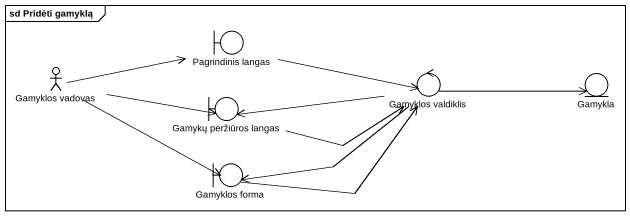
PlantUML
@startuml
mainframe sd Pridėti gamyklą
boundary "Pagrindinis langas" as Pagrindinis_langas
actor "Gamyklos vadovas" as Gamyklos_vadovas
control "Gamyklos valdiklis" as Gamyklos_valdiklis
entity Gamykla
boundary "Gamykų peržiūros langas" as Gamykų_peržiūros_langas
boundary "Gamyklos forma" as Gamyklos_forma
Pagrindinis_langas -right-> Gamyklos_valdiklis
Gamyklos_vadovas -right-> Pagrindinis_langas
Gamyklos_vadovas -right-> Gamykų_peržiūros_langas
Gamyklos_vadovas -right-> Gamyklos_forma
Gamyklos_valdiklis -right-> Gamykla
Gamyklos_valdiklis -left-> Gamykų_peržiūros_langas
Gamyklos_valdiklis -left-> Gamyklos_forma
Gamykų_peržiūros_langas -right-> Gamyklos_valdiklis
Gamyklos_forma -right-> Gamyklos_valdiklis
@enduml
